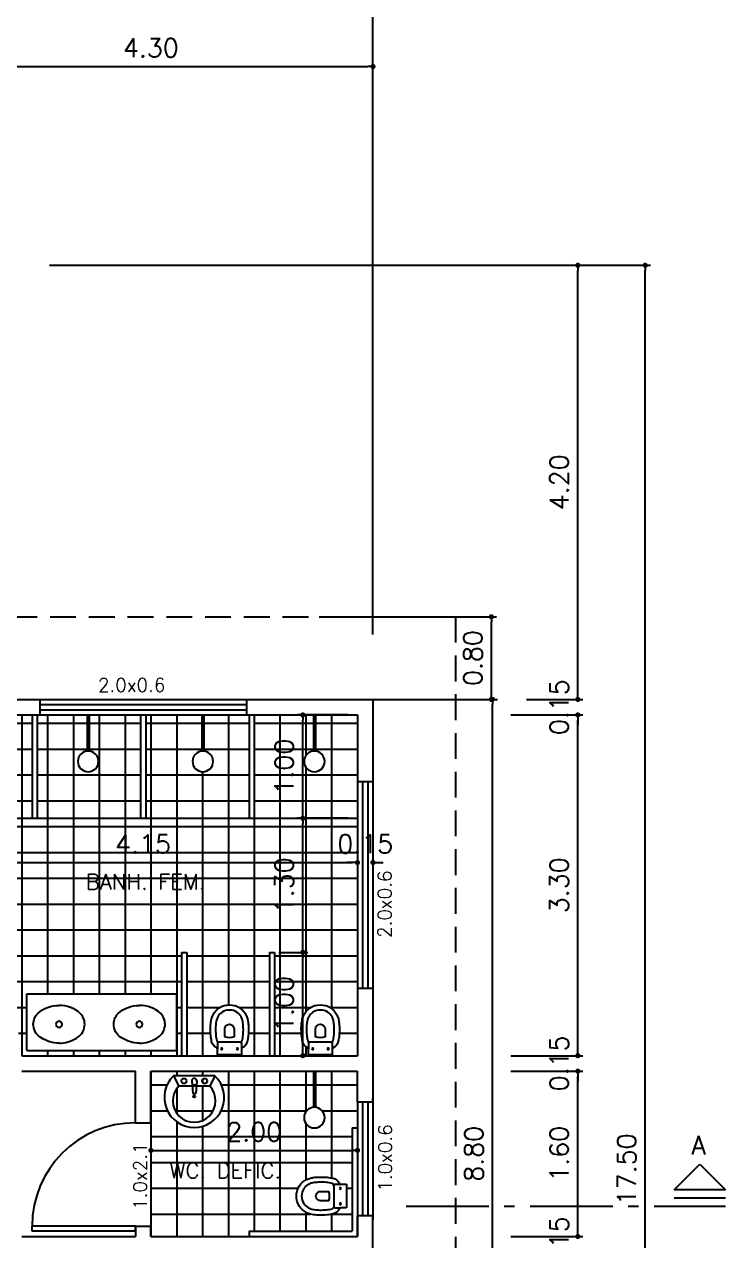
# Model space of a CAD drawing. Extents: x -194 to -47, y 46 to 98.
# Drawn here: x -150.73 to -143.94, y 68.74 to 80.51 of the extents above; entities that cross this region are included whole.
import ezdxf
from ezdxf.enums import TextEntityAlignment as Align

# ---------------------------------------------------------------- set-up
doc = ezdxf.new("R2010")
doc.units = 0
doc.header["$MEASUREMENT"] = 0
doc.linetypes.add('DASHDOT', pattern=[1.1, 0.8, -0.15, 0, -0.15])
doc.linetypes.add('HIDDEN', pattern=[0.375, 0.25, -0.125])
doc.layers.get('0').update_dxf_attribs({"linetype": 'CONTINUOUS'})
doc.layers.get('DEFPOINTS').update_dxf_attribs({"linetype": 'CONTINUOUS'})
for name, color, linetype in [('ACESSÓRIO', 2, 'CONTINUOUS'), ('ALVENARIA', 7, 'CONTINUOUS'), ('ALVENARIA1', 44, 'CONTINUOUS'), ('COBERTURA', 6, 'CONTINUOUS'), ('COTA', 1, 'CONTINUOUS'), ('HATCH', 30, 'CONTINUOUS'), ('JAPOR', 142, 'CONTINUOUS'), ('TEXTO2', 40, 'CONTINUOUS'), ('TEXTO3', 3, 'CONTINUOUS'), ('TEXTO4', 4, 'CONTINUOUS')]:
    doc.layers.add(name, color=color, linetype=linetype)
doc.styles.add('SIMPLEX', font='SIMPLEX.SHX')
doc.dimstyles.new('DIM100', dxfattribs={"dimtxt": 0.18, "dimasz": 0.05, "dimexe": 0.05, "dimexo": 0.09, "dimgap": 0.09, "dimtad": 1, "dimzin": 0, "dimdsep": 46, "dimtxsty": 'SIMPLEX', "dimblk": 'DOT', "dimcen": 0.09, "dimadec": 0, "dimazin": 0, "dimtfac": 1, "dimtix": 1, "dimtofl": 0, "dimtmove": 2, "dimatfit": 3, "dimldrblk": 'DOT', "dimfxl": 1, "dimtolj": 1, "dimtzin": 0, "dimarcsym": 0})

# ---------------------------------------------------------------- blocks, each defined once
blk = doc.blocks.new('CHU2')
at = {"layer": 'ACESSÓRIO'}
for p, q in [((0, 0), (0, -0.35)), ((0.02, 0), (0.02, -0.35))]:
    blk.add_line(p, q, dxfattribs=at)
blk.add_circle((0.01, -0.45), 0.1, dxfattribs=at)
blk = doc.blocks.new('CUBA')
for points in [[(0, -0.1, 0.145827), (-0.168, -0.149, 0.090827), (-0.22, -0.194, 0.12568), (-0.248, -0.267, 0.221372), (-0.206, -0.388, 0.186059), (0, -0.465, 0.186059)], [(0, -0.1, -0.145827), (0.168, -0.149, -0.090827), (0.22, -0.194, -0.12568), (0.248, -0.267, -0.221372), (0.206, -0.388, -0.186059), (0, -0.465, -0.186059)]]:
    blk.add_lwpolyline(points, format="xyb")
blk.add_circle((0, -0.283), 0.0305)
blk = doc.blocks.new('CUBA1')
at = {"layer": 'ACESSÓRIO', "rotation": 90}
blk.add_blockref('CUBA', (-0.16, 0.002), dxfattribs=at)
blk = doc.blocks.new('VASO4')
at = {"layer": 'ACESSÓRIO', "linetype": 'Continuous'}
blk.add_line((0.008, 0.129), (0.008, -0.101), dxfattribs=at)
at = {"layer": 'ACESSÓRIO'}
for points in [[(0.008, -0.101), (0.062, -0.101, -0.230445), (0.076, -0.11, 0.23338), (0.136, -0.159, 0.01224), (0.166, -0.164, 0.012146), (0.196, -0.168, 0.027041), (0.266, -0.171, 0.02486), (0.326, -0.166, 0.024258), (0.356, -0.161, 0.054364), (0.396, -0.145, 0.124881), (0.462, -0.086, 0.148509), (0.492, 0.014, 0.148509), (0.462, 0.114, 0.124881), (0.396, 0.173, 0.054364), (0.356, 0.188, 0.024258), (0.326, 0.194, 0.02486), (0.266, 0.198, 0.027041), (0.196, 0.196, 0.012146), (0.166, 0.192, 0.01224), (0.136, 0.186, 0.23338), (0.076, 0.138, -0.230445), (0.062, 0.129), (0.008, 0.129)], [(0.131, 0.116, -0.294455), (0.146, 0.137, -0.039934), (0.174, 0.142, -0.011944), (0.201, 0.146, -0.026776), (0.265, 0.148, -0.024689), (0.319, 0.144, -0.023307), (0.344, 0.14, -0.058725), (0.376, 0.127, -0.118027), (0.421, 0.086, -0.148338), (0.442, 0.014, -0.148338), (0.421, -0.058, -0.118027), (0.376, -0.099, -0.058725), (0.344, -0.112, -0.023307), (0.319, -0.117, -0.024689), (0.265, -0.121, -0.026776), (0.201, -0.118, -0.011944), (0.174, -0.115, -0.039934), (0.146, -0.109, -0.294455), (0.131, -0.089)]]:
    blk.add_lwpolyline(points, format="xyb", dxfattribs=at)
for points in [[(0.124, 0.129), (0.062, 0.129)], [(0.131, 0.119), (0.131, 0.117), (0.131, 0.014), (0.131, -0.09), (0.131, -0.092)], [(0.124, -0.101), (0.062, -0.101)]]:
    blk.add_lwpolyline(points, dxfattribs=at)
blk.add_lwpolyline([(0.296, 0.04, 0.226513), (0.261, 0.059), (0.182, 0.059, 0.186813), (0.182, -0.032), (0.261, -0.032, 0.226513), (0.296, -0.012, 0.326923)], format="xyb", close=True, dxfattribs=at)
for centre in [(0.066, 0.089), (0.066, -0.061)]:
    blk.add_circle(centre, 0.0075, dxfattribs=at)
for centre, start, end in [((0.123, 0.121), 351.7463, 83.809), ((0.123, -0.093), 276.191, 8.2537)]:
    blk.add_arc(centre, 0.00842, start, end, dxfattribs=at)
blk = doc.blocks.new('DOT')
at = {"layer": 'ALVENARIA', "color": 0, "linetype": 'ByBlock'}
blk.add_line((-0.5, 0), (-1, 0), dxfattribs=at)
at = {"layer": 'ALVENARIA', "color": 0, "linetype": 'ByBlock', "const_width": 0.5}
blk.add_lwpolyline([(-0.25, 0, 1), (0.25, 0, 1)], format="xyb", close=True, dxfattribs=at)
blk = doc.blocks.new('*D85')
at = {"layer": 'COTA', "color": 0, "lineweight": -2}
for p, q in [((-151.603, 80.107), (-147.403, 80.107)), ((-147.353, 74.61), (-147.353, 80.157))]:
    blk.add_line(p, q, dxfattribs=at)
at = {"layer": 'DEFPOINTS', "color": 0}
for p in [(-147.353, 80.107), (-151.653, 78.722), (-147.353, 74.52)]:
    blk.add_point(p, dxfattribs=at)
at = {"layer": 'COTA', "color": 0, "lineweight": -2, "xscale": 0.05, "yscale": 0.05, "zscale": 0.05, "rotation": 180}
blk.add_blockref('DOT', (-151.653, 80.107), dxfattribs=at)
at = {"layer": 'COTA', "color": 0, "lineweight": -2, "xscale": 0.05, "yscale": 0.05, "zscale": 0.05}
blk.add_blockref('DOT', (-147.353, 80.107), dxfattribs=at)
at = {"layer": 'COTA', "color": 0, "insert": (-149.503, 80.287), "char_height": 0.18, "attachment_point": 5, "style": 'SIMPLEX'}
blk.add_mtext('\\A1;4.30', dxfattribs=at)
blk = doc.blocks.new('*D87')
at = {"color": 0, "linetype": 'ByBlock'}
for p, q in [((-169.203, 78.273), (-169.203, 80.674)), ((-147.353, 74.071), (-147.353, 80.674)), ((-169.153, 80.624), (-147.403, 80.624))]:
    blk.add_line(p, q, dxfattribs=at)
at = {"layer": 'DEFPOINTS', "color": 0, "linetype": 'ByBlock'}
for p in [(-147.353, 80.624), (-169.203, 78.183), (-147.353, 73.981)]:
    blk.add_point(p, dxfattribs=at)
at = {"color": 0, "linetype": 'ByBlock', "xscale": 0.05, "yscale": 0.05, "zscale": 0.05, "rotation": 180}
blk.add_blockref('DOT', (-169.203, 80.624), dxfattribs=at)
at = {"color": 0, "linetype": 'ByBlock', "xscale": 0.05, "yscale": 0.05, "zscale": 0.05}
blk.add_blockref('DOT', (-147.353, 80.624), dxfattribs=at)
at = {"color": 0, "linetype": 'ByBlock', "insert": (-158.278, 80.804), "char_height": 0.18, "attachment_point": 5, "style": 'SIMPLEX'}
blk.add_mtext('\\A1;21.85', dxfattribs=at)
blk = doc.blocks.new('*D103')
at = {"layer": 'COTA', "color": 0, "lineweight": -2}
for p, q in [((-145.37, 68.833), (-145.37, 68.883)), ((-146.018, 68.783), (-145.32, 68.783)), ((-145.37, 68.583), (-145.37, 68.533))]:
    blk.add_line(p, q, dxfattribs=at)
at = {"layer": 'DEFPOINTS', "color": 0}
for p in [(-146.108, 68.783), (-145.37, 68.783), (-146.108, 68.633)]:
    blk.add_point(p, dxfattribs=at)
at = {"layer": 'COTA', "color": 0, "lineweight": -2, "xscale": 0.05, "yscale": 0.05, "zscale": 0.05}
for p, rotation in [((-145.37, 68.783), 270), ((-145.37, 68.633), 90)]:
    blk.add_blockref('DOT', p, dxfattribs=dict(at, rotation=rotation))
at = {"layer": 'COTA', "color": 0, "insert": (-145.55, 68.708), "char_height": 0.18, "attachment_point": 5, "rotation": 90, "style": 'SIMPLEX'}
blk.add_mtext('\\A1;0.15', dxfattribs=at)
blk = doc.blocks.new('*D104')
at = {"layer": 'COTA', "color": 0, "lineweight": -2}
for p, q in [((-146.018, 70.383), (-145.32, 70.383)), ((-145.37, 68.833), (-145.37, 70.333))]:
    blk.add_line(p, q, dxfattribs=at)
at = {"layer": 'DEFPOINTS', "color": 0}
for p in [(-146.108, 70.383), (-145.37, 70.383), (-146.108, 68.783)]:
    blk.add_point(p, dxfattribs=at)
at = {"layer": 'COTA', "color": 0, "lineweight": -2, "xscale": 0.05, "yscale": 0.05, "zscale": 0.05}
for p, rotation in [((-145.37, 70.383), 90), ((-145.37, 68.783), 270)]:
    blk.add_blockref('DOT', p, dxfattribs=dict(at, rotation=rotation))
at = {"layer": 'COTA', "color": 0, "insert": (-145.55, 69.583), "char_height": 0.18, "attachment_point": 5, "rotation": 90, "style": 'SIMPLEX'}
blk.add_mtext('\\A1;1.60', dxfattribs=at)
blk = doc.blocks.new('*D105')
at = {"layer": 'COTA', "color": 0, "lineweight": -2}
for p, q in [((-146.018, 70.533), (-145.32, 70.533)), ((-145.37, 70.583), (-145.37, 70.633)), ((-145.37, 70.333), (-145.37, 70.283))]:
    blk.add_line(p, q, dxfattribs=at)
at = {"layer": 'DEFPOINTS', "color": 0}
for p in [(-146.108, 70.533), (-145.37, 70.533), (-146.108, 70.383)]:
    blk.add_point(p, dxfattribs=at)
at = {"layer": 'COTA', "color": 0, "lineweight": -2, "xscale": 0.05, "yscale": 0.05, "zscale": 0.05}
for p, rotation in [((-145.37, 70.533), 270), ((-145.37, 70.383), 90)]:
    blk.add_blockref('DOT', p, dxfattribs=dict(at, rotation=rotation))
at = {"layer": 'COTA', "color": 0, "insert": (-145.55, 70.458), "char_height": 0.18, "attachment_point": 5, "rotation": 90, "style": 'SIMPLEX'}
blk.add_mtext('\\A1;0.15', dxfattribs=at)
blk = doc.blocks.new('*D106')
at = {"layer": 'COTA', "color": 0, "lineweight": -2}
for p, q in [((-146.018, 73.831), (-145.32, 73.831)), ((-145.37, 70.583), (-145.37, 73.781))]:
    blk.add_line(p, q, dxfattribs=at)
at = {"layer": 'DEFPOINTS', "color": 0}
for p in [(-146.108, 73.831), (-145.37, 73.831), (-146.108, 70.533)]:
    blk.add_point(p, dxfattribs=at)
at = {"layer": 'COTA', "color": 0, "lineweight": -2, "xscale": 0.05, "yscale": 0.05, "zscale": 0.05}
for p, rotation in [((-145.37, 73.831), 90), ((-145.37, 70.533), 270)]:
    blk.add_blockref('DOT', p, dxfattribs=dict(at, rotation=rotation))
at = {"layer": 'COTA', "color": 0, "insert": (-145.55, 72.182), "char_height": 0.18, "attachment_point": 5, "rotation": 90, "style": 'SIMPLEX'}
blk.add_mtext('\\A1;3.30', dxfattribs=at)
blk = doc.blocks.new('*D107')
at = {"layer": 'COTA', "color": 0, "lineweight": -2}
for p, q in [((-145.37, 74.031), (-145.37, 74.081)), ((-145.868, 73.981), (-145.32, 73.981)), ((-145.37, 73.781), (-145.37, 73.731))]:
    blk.add_line(p, q, dxfattribs=at)
at = {"layer": 'DEFPOINTS', "color": 0}
for p in [(-145.958, 73.981), (-145.37, 73.981), (-146.108, 73.831)]:
    blk.add_point(p, dxfattribs=at)
at = {"layer": 'COTA', "color": 0, "lineweight": -2, "xscale": 0.05, "yscale": 0.05, "zscale": 0.05}
for p, rotation in [((-145.37, 73.981), 270), ((-145.37, 73.831), 90)]:
    blk.add_blockref('DOT', p, dxfattribs=dict(at, rotation=rotation))
at = {"layer": 'COTA', "color": 0, "insert": (-145.55, 73.906), "char_height": 0.18, "attachment_point": 5, "rotation": 90, "style": 'SIMPLEX'}
blk.add_mtext('\\A1;0.15', dxfattribs=at)
blk = doc.blocks.new('*D108')
at = {"layer": 'COTA', "color": 0, "lineweight": -2}
for p, q in [((-150.168, 78.183), (-145.32, 78.183)), ((-145.37, 74.031), (-145.37, 78.133))]:
    blk.add_line(p, q, dxfattribs=at)
at = {"layer": 'DEFPOINTS', "color": 0}
for p in [(-150.258, 78.183), (-145.37, 78.183), (-145.958, 73.981)]:
    blk.add_point(p, dxfattribs=at)
at = {"layer": 'COTA', "color": 0, "lineweight": -2, "xscale": 0.05, "yscale": 0.05, "zscale": 0.05}
for p, rotation in [((-145.37, 78.183), 90), ((-145.37, 73.981), 270)]:
    blk.add_blockref('DOT', p, dxfattribs=dict(at, rotation=rotation))
at = {"layer": 'COTA', "color": 0, "insert": (-145.55, 76.082), "char_height": 0.18, "attachment_point": 5, "rotation": 90, "style": 'SIMPLEX'}
blk.add_mtext('\\A1;4.20', dxfattribs=at)
blk = doc.blocks.new('*D111')
at = {"color": 0, "linetype": 'ByBlock'}
for p, q in [((-151.878, 78.183), (-146.062, 78.183)), ((-146.112, 60.733), (-146.112, 78.133)), ((-151.878, 60.683), (-146.062, 60.683))]:
    blk.add_line(p, q, dxfattribs=at)
at = {"layer": 'DEFPOINTS', "color": 0, "linetype": 'ByBlock'}
for p in [(-151.968, 78.183), (-146.112, 78.183), (-151.968, 60.683)]:
    blk.add_point(p, dxfattribs=at)
at = {"color": 0, "linetype": 'ByBlock', "xscale": 0.05, "yscale": 0.05, "zscale": 0.05}
for p, rotation in [((-146.112, 78.183), 90), ((-146.112, 60.683), 270)]:
    blk.add_blockref('DOT', p, dxfattribs=dict(at, rotation=rotation))
at = {"color": 0, "linetype": 'ByBlock', "insert": (-146.292, 69.433), "char_height": 0.18, "attachment_point": 5, "rotation": 90, "style": 'SIMPLEX'}
blk.add_mtext('\\A1;17.50', dxfattribs=at)
blk = doc.blocks.new('*D119')
at = {"color": 0, "linetype": 'ByBlock'}
for p, q in [((-149.503, 70.293), (-149.503, 69.94)), ((-147.503, 70.293), (-147.503, 69.94)), ((-149.453, 69.99), (-147.553, 69.99))]:
    blk.add_line(p, q, dxfattribs=at)
at = {"layer": 'DEFPOINTS', "color": 0, "linetype": 'ByBlock'}
for p in [(-149.503, 70.383), (-147.503, 70.383), (-147.503, 69.99)]:
    blk.add_point(p, dxfattribs=at)
at = {"color": 0, "linetype": 'ByBlock', "xscale": 0.05, "yscale": 0.05, "zscale": 0.05, "rotation": 180}
blk.add_blockref('DOT', (-149.503, 69.99), dxfattribs=at)
at = {"color": 0, "linetype": 'ByBlock', "xscale": 0.05, "yscale": 0.05, "zscale": 0.05}
blk.add_blockref('DOT', (-147.503, 69.99), dxfattribs=at)
at = {"color": 0, "linetype": 'ByBlock', "insert": (-148.503, 70.17), "char_height": 0.18, "attachment_point": 5, "style": 'SIMPLEX'}
blk.add_mtext('\\A1;2.00', dxfattribs=at)
blk = doc.blocks.new('*D120')
at = {"color": 0, "linetype": 'ByBlock'}
for p, q in [((-148.265, 71.533), (-147.982, 71.533)), ((-148.032, 70.583), (-148.032, 71.483)), ((-148.215, 70.533), (-147.982, 70.533))]:
    blk.add_line(p, q, dxfattribs=at)
at = {"layer": 'DEFPOINTS', "color": 0, "linetype": 'ByBlock'}
for p in [(-148.355, 71.533), (-148.032, 71.533), (-148.305, 70.533)]:
    blk.add_point(p, dxfattribs=at)
at = {"color": 0, "linetype": 'ByBlock', "xscale": 0.05, "yscale": 0.05, "zscale": 0.05}
for p, rotation in [((-148.032, 71.533), 90), ((-148.032, 70.533), 270)]:
    blk.add_blockref('DOT', p, dxfattribs=dict(at, rotation=rotation))
at = {"color": 0, "linetype": 'ByBlock', "insert": (-148.212, 71.033), "char_height": 0.18, "attachment_point": 5, "rotation": 90, "style": 'SIMPLEX'}
blk.add_mtext('\\A1;1.00', dxfattribs=at)
blk = doc.blocks.new('*D121')
at = {"layer": 'COTA', "color": 0, "lineweight": -2}
for p, q in [((-147.593, 72.831), (-148.082, 72.831)), ((-148.032, 71.583), (-148.032, 72.781))]:
    blk.add_line(p, q, dxfattribs=at)
at = {"layer": 'DEFPOINTS', "color": 0}
for p in [(-148.032, 72.831), (-147.503, 72.831), (-148.355, 71.533)]:
    blk.add_point(p, dxfattribs=at)
at = {"layer": 'COTA', "color": 0, "lineweight": -2, "xscale": 0.05, "yscale": 0.05, "zscale": 0.05}
for p, rotation in [((-148.032, 72.831), 90), ((-148.032, 71.533), 270)]:
    blk.add_blockref('DOT', p, dxfattribs=dict(at, rotation=rotation))
at = {"layer": 'COTA', "color": 0, "insert": (-148.212, 72.182), "char_height": 0.18, "attachment_point": 5, "rotation": 90, "style": 'SIMPLEX'}
blk.add_mtext('\\A1;1.30', dxfattribs=at)
blk = doc.blocks.new('*D122')
at = {"layer": 'COTA', "color": 0, "lineweight": -2}
for p, q in [((-147.593, 73.831), (-148.082, 73.831)), ((-148.032, 72.881), (-148.032, 73.781))]:
    blk.add_line(p, q, dxfattribs=at)
at = {"layer": 'DEFPOINTS', "color": 0}
for p in [(-148.032, 73.831), (-147.503, 73.831), (-147.503, 72.831)]:
    blk.add_point(p, dxfattribs=at)
at = {"layer": 'COTA', "color": 0, "lineweight": -2, "xscale": 0.05, "yscale": 0.05, "zscale": 0.05}
for p, rotation in [((-148.032, 73.831), 90), ((-148.032, 72.831), 270)]:
    blk.add_blockref('DOT', p, dxfattribs=dict(at, rotation=rotation))
at = {"layer": 'COTA', "color": 0, "insert": (-148.212, 73.331), "char_height": 0.18, "attachment_point": 5, "rotation": 90, "style": 'SIMPLEX'}
blk.add_mtext('\\A1;1.00', dxfattribs=at)
blk = doc.blocks.new('LAVAT01')
at = {"layer": 'ACESSÓRIO'}
for p, q in [((-0.025, 0.05), (-0.015, 0.17)), ((0.015, 0.17), (-0.015, 0.17)), ((0.025, 0.05), (0.015, 0.17)), ((-0.2, 0), (-0.15, 0.1)), ((-0.2, 0), (0.2, 0)), ((-0.15, 0.1), (0.15, 0.1)), ((0.2, 0), (0.15, 0.1))]:
    blk.add_line(p, q, dxfattribs=at)
for centre, radius in [((0, 0.2), 0.01), ((-0.1, 0.05), 0.025), ((0.1, 0.05), 0.025)]:
    blk.add_circle(centre, radius, dxfattribs=at)
for centre, radius, start, end in [((0, 0.21), 0.29, 313.6028, 226.3972), ((0, 0.243), 0.207, 316.3972, 223.6028), ((0, 0.05), 0.025, 180, 0)]:
    blk.add_arc(centre, radius, start, end, dxfattribs=at)
blk = doc.blocks.new('*D203')
at = {"color": 0, "linetype": 'ByBlock'}
for p, q in [((-151.653, 73.741), (-151.653, 72.352)), ((-147.503, 73.741), (-147.503, 72.352)), ((-151.603, 72.402), (-147.553, 72.402))]:
    blk.add_line(p, q, dxfattribs=at)
at = {"layer": 'DEFPOINTS', "color": 0, "linetype": 'ByBlock'}
for p in [(-151.653, 73.831), (-147.503, 73.831), (-147.503, 72.402)]:
    blk.add_point(p, dxfattribs=at)
at = {"color": 0, "linetype": 'ByBlock', "xscale": 0.05, "yscale": 0.05, "zscale": 0.05, "rotation": 180}
blk.add_blockref('DOT', (-151.653, 72.402), dxfattribs=at)
at = {"color": 0, "linetype": 'ByBlock', "xscale": 0.05, "yscale": 0.05, "zscale": 0.05}
blk.add_blockref('DOT', (-147.503, 72.402), dxfattribs=at)
at = {"color": 0, "linetype": 'ByBlock', "insert": (-149.578, 72.582), "char_height": 0.18, "attachment_point": 5, "style": 'SIMPLEX'}
blk.add_mtext('\\A1;4.15', dxfattribs=at)
blk = doc.blocks.new('*D204')
at = {"layer": 'COTA', "color": 0, "lineweight": -2}
for p, q in [((-147.353, 73.891), (-147.353, 72.352)), ((-147.553, 72.402), (-147.603, 72.402)), ((-147.303, 72.402), (-147.253, 72.402))]:
    blk.add_line(p, q, dxfattribs=at)
at = {"layer": 'DEFPOINTS', "color": 0}
for p in [(-147.353, 73.981), (-147.503, 73.831), (-147.353, 72.402)]:
    blk.add_point(p, dxfattribs=at)
at = {"layer": 'COTA', "color": 0, "lineweight": -2, "xscale": 0.05, "yscale": 0.05, "zscale": 0.05}
blk.add_blockref('DOT', (-147.503, 72.402), dxfattribs=at)
at = {"layer": 'COTA', "color": 0, "lineweight": -2, "xscale": 0.05, "yscale": 0.05, "zscale": 0.05, "rotation": 180}
blk.add_blockref('DOT', (-147.353, 72.402), dxfattribs=at)
at = {"layer": 'COTA', "color": 0, "insert": (-147.428, 72.582), "char_height": 0.18, "attachment_point": 5, "style": 'SIMPLEX'}
blk.add_mtext('\\A1;0.15', dxfattribs=at)
blk = doc.blocks.new('*D205')
at = {"color": 0, "linetype": 'ByBlock'}
for p, q in [((-147.263, 73.981), (-146.146, 73.981)), ((-146.196, 65.236), (-146.196, 73.931)), ((-147.263, 65.186), (-146.146, 65.186))]:
    blk.add_line(p, q, dxfattribs=at)
at = {"layer": 'DEFPOINTS', "color": 0, "linetype": 'ByBlock'}
for p in [(-147.353, 73.981), (-146.196, 73.981), (-147.353, 65.186)]:
    blk.add_point(p, dxfattribs=at)
at = {"color": 0, "linetype": 'ByBlock', "xscale": 0.05, "yscale": 0.05, "zscale": 0.05}
for p, rotation in [((-146.196, 73.981), 90), ((-146.196, 65.186), 270)]:
    blk.add_blockref('DOT', p, dxfattribs=dict(at, rotation=rotation))
at = {"color": 0, "linetype": 'ByBlock', "insert": (-146.376, 69.583), "char_height": 0.18, "attachment_point": 5, "rotation": 90, "style": 'SIMPLEX'}
blk.add_mtext('\\A1;8.80', dxfattribs=at)
blk = doc.blocks.new('*D229')
at = {"color": 0, "linetype": 'ByBlock'}
for p, q in [((-147.875, 74.781), (-146.157, 74.781)), ((-146.207, 74.031), (-146.207, 74.731)), ((-147.875, 73.981), (-146.157, 73.981))]:
    blk.add_line(p, q, dxfattribs=at)
at = {"layer": 'DEFPOINTS', "color": 0, "linetype": 'ByBlock'}
for p in [(-147.965, 74.781), (-146.207, 74.781), (-147.965, 73.981)]:
    blk.add_point(p, dxfattribs=at)
at = {"color": 0, "linetype": 'ByBlock', "xscale": 0.05, "yscale": 0.05, "zscale": 0.05}
for p, rotation in [((-146.207, 74.781), 90), ((-146.207, 73.981), 270)]:
    blk.add_blockref('DOT', p, dxfattribs=dict(at, rotation=rotation))
at = {"color": 0, "linetype": 'ByBlock', "insert": (-146.387, 74.381), "char_height": 0.18, "attachment_point": 5, "rotation": 90, "style": 'SIMPLEX'}
blk.add_mtext('\\A1;0.80', dxfattribs=at)

msp = doc.modelspace()

# ---------------------------------------------------------------- hatches: boundary and pattern name
at = {"layer": 'HATCH'}
h = msp.add_hatch(dxfattribs=at)
h.set_pattern_fill('NET', color=256, scale=2, style=0)
h.paths.add_polyline_path([(-147.503, 72.831), (-151.653, 72.831), (-151.653, 70.533), (-151.603, 70.533), (-151.603, 71.333), (-151.553, 71.333, -0.414214), (-150.753, 70.533), (-149.205, 70.533), (-149.205, 71.533), (-149.155, 71.533), (-149.155, 70.533), (-148.857, 70.533), (-148.857, 70.596, 0.230445), (-148.866, 70.609, -0.242871), (-148.915, 70.672, -0.010983), (-148.92, 70.699, -0.012146), (-148.924, 70.729, -0.027041), (-148.926, 70.799, -0.02486), (-148.922, 70.859, -0.024258), (-148.916, 70.889, -0.054364), (-148.901, 70.929, -0.124881), (-148.842, 70.996, -0.148509), (-148.742, 71.026, -0.148509), (-148.642, 70.996, -0.124881), (-148.583, 70.929, -0.054364), (-148.567, 70.889, -0.024258), (-148.562, 70.859, -0.02486), (-148.557, 70.799, -0.027041), (-148.56, 70.729, -0.012146), (-148.564, 70.699, -0.010983), (-148.569, 70.672, -0.242871), (-148.618, 70.609, 0.230445), (-148.627, 70.596), (-148.627, 70.533), (-148.355, 70.533), (-148.355, 71.533), (-148.305, 71.533), (-148.305, 70.533), (-147.977, 70.533), (-147.977, 70.596, 0.230445), (-147.986, 70.609, -0.242871), (-148.035, 70.672, -0.010983), (-148.04, 70.699, -0.012146), (-148.044, 70.729, -0.027041), (-148.046, 70.799, -0.02486), (-148.042, 70.859, -0.024258), (-148.036, 70.889, -0.054364), (-148.021, 70.929, -0.124881), (-147.962, 70.996, -0.148509), (-147.862, 71.026, -0.148509), (-147.762, 70.996, -0.124881), (-147.703, 70.929, -0.054364), (-147.687, 70.889, -0.024258), (-147.682, 70.859, -0.02486), (-147.677, 70.799, -0.027041), (-147.68, 70.729, -0.012146), (-147.684, 70.699, -0.010983), (-147.689, 70.672, -0.242871), (-147.738, 70.609, 0.230445), (-147.747, 70.596), (-147.747, 70.533), (-147.503, 70.533), (-147.503, 71.187)])
h.paths.add_polyline_path([(-150.703, 71.133), (-149.255, 71.133), (-149.255, 70.583), (-150.703, 70.583)], flags=16)
h.paths.add_polyline_path([(-150.361, 70.837, -1.000001), (-150.422, 70.837, -1.000001)], flags=0)
h.paths.add_polyline_path([(-149.583, 70.837, -1.000001), (-149.644, 70.837, -1.000001)], flags=0)
h.paths.add_polyline_path([(-147.553, 69.833), (-147.503, 69.833), (-147.503, 70.083), (-147.503, 70.383), (-147.91, 70.383), (-147.91, 70.033, -0.38517), (-147.82, 69.933, -1), (-148.02, 69.933, -0.38517), (-147.93, 70.033), (-147.93, 70.383), (-149.503, 70.383), (-149.503, 69.883), (-149.503, 68.883), (-149.503, 68.783), (-148.553, 68.783), (-148.553, 68.833), (-147.553, 68.833)])
h.paths.add_polyline_path([(-149.283, 70.338), (-148.883, 70.338, -2.5)], flags=16)
h.paths.add_polyline_path([(-149.233, 70.238), (-149.104, 70.238), (-149.108, 70.284, -1.181818), (-149.058, 70.284), (-149.062, 70.238), (-148.933, 70.238, -2.333333)], flags=0)
h.paths.add_polyline_path([(-148.064, 69.274, -0.124881), (-147.998, 69.333, -0.054364), (-147.958, 69.348, -0.024258), (-147.928, 69.354, -0.02486), (-147.868, 69.358, -0.027041), (-147.798, 69.356, -0.012146), (-147.768, 69.352, -0.010983), (-147.741, 69.347, -0.242871), (-147.678, 69.298, 0.230445), (-147.664, 69.289), (-147.61, 69.289), (-147.61, 69.059), (-147.664, 69.059, 0.230445), (-147.678, 69.05, -0.242871), (-147.741, 69, -0.010983), (-147.768, 68.996, -0.012146), (-147.798, 68.992, -0.027041), (-147.868, 68.989, -0.02486), (-147.928, 68.994, -0.024258), (-147.958, 68.999, -0.054364), (-147.998, 69.015, -0.124881), (-148.064, 69.074, -0.148509), (-148.094, 69.174, -0.148509)], flags=16)
h.paths.add_polyline_path([(-149.093, 70.138, -1), (-149.073, 70.138, -1)], flags=0)
h.paths.add_polyline_path([(-147.733, 69.279, -0.023036), (-147.733, 69.28), (-147.733, 69.277)], flags=0)
h.paths.add_polyline_path([(-147.753, 69.049, 0.058144), (-147.748, 69.051, -0.007522)], flags=0)
h.paths.add_polyline_path([(-149.008, 70.288, -1), (-148.958, 70.288, -1)], flags=0)
h.paths.add_polyline_path([(-149.208, 70.288, -1), (-149.158, 70.288, -1)], flags=0)
h.paths.add_polyline_path([(-147.726, 69.059), (-147.724, 69.059, -0.05408)], flags=16)
h.paths.add_polyline_path([(-147.66, 69.249, -1.000001), (-147.675, 69.249, -1.000001)], flags=0)
h.paths.add_polyline_path([(-147.66, 69.099, -1.000001), (-147.675, 69.099, -1.000001)], flags=0)
h.paths.add_polyline_path([(-150.653, 73.831), (-151.18, 73.831), (-151.18, 73.48, -0.38517), (-151.09, 73.381, -1), (-151.29, 73.381, -0.38517), (-151.2, 73.48), (-151.2, 73.831), (-151.653, 73.831), (-151.653, 72.831), (-150.653, 72.831)])
h.paths.add_polyline_path([(-149.603, 73.831), (-150.1, 73.831), (-150.1, 73.48, -0.38517), (-150.01, 73.381, -1), (-150.21, 73.381, -0.38517), (-150.12, 73.48), (-150.12, 73.831), (-150.578, 73.831), (-150.603, 73.831), (-150.603, 72.831), (-149.603, 72.831)])
h.paths.add_polyline_path([(-148.553, 73.831), (-148.578, 73.831), (-148.99, 73.831), (-148.99, 73.48, -0.38517), (-148.9, 73.381, -1), (-149.1, 73.381, -0.38517), (-149.01, 73.48), (-149.01, 73.831), (-149.553, 73.831), (-149.553, 72.831), (-148.553, 72.831)])
h.paths.add_polyline_path([(-147.503, 73.182), (-147.503, 73.831), (-147.91, 73.831), (-147.91, 73.48, -0.38517), (-147.82, 73.381, -1), (-148.02, 73.381, -0.38517), (-147.93, 73.48), (-147.93, 73.831), (-148.503, 73.831), (-148.503, 72.831), (-147.503, 72.831)])
h.paths.add_polyline_path([(-150.753, 68.633), (-151.553, 68.633), (-151.553, 67.833, 0.414214)], flags=16)
h.paths.add_polyline_path([(-147.503, 67.984), (-147.503, 68.633), (-148.305, 68.633), (-148.305, 67.583), (-148.355, 67.583), (-148.355, 68.633), (-149.155, 68.633), (-149.155, 67.583), (-149.205, 67.583), (-149.205, 68.633), (-149.503, 68.633), (-150.753, 68.633, -0.414214), (-151.553, 67.833), (-151.603, 67.833), (-151.603, 68.633), (-151.653, 68.633), (-151.653, 66.336), (-147.503, 66.336)])
h.paths.add_polyline_path([(-150.703, 68.033), (-150.703, 68.583), (-149.255, 68.583), (-149.255, 68.033)], flags=16)
h.paths.add_polyline_path([(-149.644, 68.33, -1), (-149.583, 68.33, -1)], flags=0)
h.paths.add_polyline_path([(-150.422, 68.33, -1), (-150.361, 68.33, -1)], flags=0)
h.paths.add_polyline_path([(-148.901, 68.202, -0.054364), (-148.916, 68.242, -0.024258), (-148.922, 68.272, -0.02486), (-148.926, 68.332, -0.027041), (-148.924, 68.402, -0.012146), (-148.92, 68.432, -0.010983), (-148.915, 68.459, -0.242871), (-148.866, 68.522, 0.230445), (-148.857, 68.536), (-148.857, 68.59), (-148.627, 68.59), (-148.627, 68.536, 0.230445), (-148.618, 68.522, -0.242871), (-148.569, 68.459, -0.010983), (-148.564, 68.432, -0.012146), (-148.56, 68.402, -0.027041), (-148.557, 68.332, -0.02486), (-148.562, 68.272, -0.024258), (-148.567, 68.242, -0.054364), (-148.583, 68.202, -0.124881), (-148.642, 68.136, -0.148509), (-148.742, 68.106, -0.148509), (-148.842, 68.136, -0.124881)], flags=16)
h.paths.add_polyline_path([(-148.847, 68.467, -0.023036), (-148.848, 68.467), (-148.845, 68.467)], flags=0)
h.paths.add_polyline_path([(-148.617, 68.447, 0.058144), (-148.619, 68.452, -0.007522)], flags=0)
h.paths.add_polyline_path([(-148.809, 68.532, -1.000001), (-148.824, 68.532, -1.000001)], flags=0)
h.paths.add_polyline_path([(-148.627, 68.474), (-148.627, 68.476, -0.05408)], flags=0)
h.paths.add_polyline_path([(-148.659, 68.532, -1.000001), (-148.674, 68.532, -1.000001)], flags=0)
h.paths.add_polyline_path([(-148.036, 68.242, -0.024258), (-148.042, 68.272, -0.02486), (-148.046, 68.332, -0.027041), (-148.044, 68.402, -0.012146), (-148.04, 68.432, -0.010983), (-148.035, 68.459, -0.242871), (-147.986, 68.522, 0.230445), (-147.977, 68.536), (-147.977, 68.59), (-147.747, 68.59), (-147.747, 68.536, 0.230445), (-147.738, 68.522, -0.242871), (-147.689, 68.459, -0.010983), (-147.684, 68.432, -0.012146), (-147.68, 68.402, -0.027041), (-147.677, 68.332, -0.02486), (-147.682, 68.272, -0.024258), (-147.687, 68.242, -0.054364), (-147.703, 68.202, -0.124881), (-147.762, 68.136, -0.148509), (-147.862, 68.106, -0.148509), (-147.962, 68.136, -0.124881), (-148.021, 68.202, -0.054364)], flags=16)
h.paths.add_polyline_path([(-147.967, 68.467, -0.023036), (-147.968, 68.467), (-147.965, 68.467)], flags=0)
h.paths.add_polyline_path([(-147.737, 68.447, 0.058144), (-147.739, 68.452, -0.007522)], flags=0)
h.paths.add_polyline_path([(-147.929, 68.532, -1.000001), (-147.944, 68.532, -1.000001)], flags=0)
h.paths.add_polyline_path([(-147.779, 68.532, -1.000001), (-147.794, 68.532, -1.000001)], flags=0)
h.paths.add_polyline_path([(-147.747, 68.474), (-147.747, 68.476, -0.05408)], flags=0)
h.paths.add_polyline_path([(-147.503, 65.984), (-147.503, 66.336), (-148.503, 66.336), (-148.503, 65.336), (-147.93, 65.336), (-147.93, 65.686, -0.38517), (-148.02, 65.786, -1), (-147.82, 65.786, -0.38517), (-147.91, 65.686), (-147.91, 65.336), (-147.503, 65.336)])
h.paths.add_polyline_path([(-148.553, 66.336), (-149.553, 66.336), (-149.553, 65.336), (-149.01, 65.336), (-149.01, 65.686, -0.38517), (-149.1, 65.786, -1), (-148.9, 65.786, -0.38517), (-148.99, 65.686), (-148.99, 65.336), (-148.578, 65.336), (-148.553, 65.336)])
h.paths.add_polyline_path([(-149.603, 66.336), (-150.603, 66.336), (-150.603, 65.336), (-150.578, 65.336), (-150.12, 65.336), (-150.12, 65.686, -0.38517), (-150.21, 65.786, -1), (-150.01, 65.786, -0.38517), (-150.1, 65.686), (-150.1, 65.336), (-149.603, 65.336)])
h.paths.add_polyline_path([(-150.653, 66.336), (-151.653, 66.336), (-151.653, 65.336), (-151.2, 65.336), (-151.2, 65.686, -0.38517), (-151.29, 65.786, -1), (-151.09, 65.786, -0.38517), (-151.18, 65.686), (-151.18, 65.336), (-150.653, 65.336)])
h.paths.add_polyline_path([(-148.347, 70.731), (-148.347, 71.335), (-148.077, 71.335), (-148.077, 70.731)], flags=25)
h.paths.add_polyline_path([(-148.347, 71.88), (-148.347, 72.484), (-148.077, 72.484), (-148.077, 71.88)], flags=24)
h.paths.add_polyline_path([(-149.88, 72.717), (-149.276, 72.717), (-149.276, 72.447), (-149.88, 72.447)], flags=24)
h.paths.add_polyline_path([(-147.73, 72.717), (-147.126, 72.717), (-147.126, 72.447), (-147.73, 72.447)], flags=9)
h.paths.add_polyline_path([(-150.229, 72.103), (-148.876, 72.103), (-148.876, 72.328), (-150.229, 72.328)], flags=24)
h.paths.add_polyline_path([(-148.822, 69.931), (-148.184, 69.931), (-148.184, 69.661), (-148.822, 69.661)], flags=24)
h.paths.add_polyline_path([(-149.402, 69.309), (-148.162, 69.309), (-148.162, 69.534), (-149.402, 69.534)], flags=24)
h.paths.add_polyline_path([(-148.347, 73.029), (-148.347, 73.633), (-148.077, 73.633), (-148.077, 73.029)], flags=24)
h.paths.add_polyline_path([(-151.449, 66.827), (-150.845, 66.827), (-150.845, 66.557), (-151.449, 66.557)], flags=24)
h.paths.add_polyline_path([(-150.405, 66.827), (-149.801, 66.827), (-149.801, 66.557), (-150.405, 66.557)], flags=24)
h.paths.add_polyline_path([(-149.355, 66.827), (-148.751, 66.827), (-148.751, 66.557), (-149.355, 66.557)], flags=24)
h.paths.add_polyline_path([(-148.305, 66.827), (-147.701, 66.827), (-147.701, 66.557), (-148.305, 66.557)], flags=24)
h.paths.add_polyline_path([(-148.223, 67.476), (-147.584, 67.476), (-147.584, 67.206), (-148.223, 67.206)], flags=24)
h.paths.add_polyline_path([(-149.074, 67.476), (-148.435, 67.476), (-148.435, 67.206), (-149.074, 67.206)], flags=24)
h.paths.add_polyline_path([(-150.748, 67.476), (-150.109, 67.476), (-150.109, 67.206), (-150.748, 67.206)], flags=24)
h.paths.add_polyline_path([(-151.232, 67.708), (-149.693, 67.708), (-149.693, 67.933), (-151.232, 67.933)], flags=24)

# ---------------------------------------------------------------- linework, layer by layer
at = {"layer": 'ACESSÓRIO'}
for p, q in [((-150.703, 71.133), (-149.255, 71.133)), ((-150.703, 70.583), (-150.703, 71.133)), ((-149.255, 71.133), (-149.255, 70.583)), ((-150.703, 70.583), (-149.255, 70.583)), ((-147.553, 69.833), (-147.553, 68.833)), ((-147.553, 69.833), (-147.503, 69.833)), ((-148.553, 68.833), (-147.553, 68.833)), ((-148.553, 68.833), (-148.553, 68.783))]:
    msp.add_line(p, q, dxfattribs=at)
at = {"layer": 'ALVENARIA'}
for p, q in [((-151.653, 73.981), (-150.578, 73.981)), ((-150.578, 73.981), (-150.578, 73.831)), ((-148.578, 73.981), (-148.578, 73.831)), ((-148.578, 73.981), (-147.353, 73.981)), ((-147.353, 73.981), (-147.353, 73.182)), ((-151.653, 73.831), (-150.578, 73.831)), ((-148.578, 73.831), (-147.503, 73.831)), ((-147.503, 73.831), (-147.503, 73.182)), ((-147.353, 73.182), (-147.503, 73.182)), ((-147.503, 71.187), (-147.503, 70.533)), ((-147.353, 71.182), (-147.503, 71.182)), ((-147.353, 71.187), (-147.353, 70.083)), ((-150.753, 70.533), (-147.503, 70.533)), ((-150.753, 70.383), (-149.653, 70.383)), ((-149.653, 69.883), (-149.653, 70.383)), ((-149.503, 70.383), (-147.503, 70.383)), ((-149.503, 69.883), (-149.503, 70.383)), ((-147.503, 70.083), (-147.503, 70.383)), ((-147.353, 70.083), (-147.503, 70.083)), ((-147.353, 70.083), (-147.353, 70.118)), ((-149.653, 69.883), (-149.503, 69.883)), ((-144.439, 69.234), (-144.189, 69.484)), ((-144.189, 69.484), (-143.939, 69.234)), ((-143.939, 69.234), (-144.439, 69.234)), ((-143.939, 69.154), (-144.439, 69.154)), ((-149.653, 68.883), (-149.503, 68.883)), ((-149.653, 68.883), (-149.653, 68.783)), ((-149.503, 68.783), (-149.503, 68.883)), ((-147.503, 68.783), (-147.503, 68.983)), ((-147.353, 68.983), (-147.503, 68.983)), ((-147.353, 68.983), (-147.503, 68.983)), ((-147.503, 68.983), (-147.503, 68.783)), ((-147.353, 68.983), (-147.353, 68.948)), ((-147.353, 67.984), (-147.353, 68.983)), ((-147.353, 68.983), (-147.353, 68.948)), ((-150.753, 68.783), (-149.653, 68.783)), ((-149.503, 68.783), (-147.503, 68.783)), ((-149.503, 68.783), (-147.503, 68.783))]:
    msp.add_line(p, q, dxfattribs=at)
at = {"layer": 'ALVENARIA', "linetype": 'DASHDOT'}
msp.add_line((-147.032, 69.075), (-143.939, 69.075), dxfattribs=at)
at = {"layer": 'ALVENARIA1'}
for p, q in [((-150.653, 73.831), (-150.653, 72.831)), ((-150.603, 73.831), (-150.603, 72.831)), ((-149.603, 73.831), (-149.603, 72.831)), ((-149.553, 73.831), (-149.553, 72.831)), ((-148.553, 73.831), (-148.553, 72.831)), ((-148.503, 73.831), (-148.503, 72.831)), ((-151.653, 72.831), (-147.503, 72.831)), ((-150.653, 72.831), (-150.653, 72.831)), ((-150.653, 72.831), (-150.603, 72.831)), ((-149.603, 72.831), (-149.553, 72.831)), ((-148.553, 72.831), (-148.503, 72.831)), ((-149.205, 71.533), (-149.205, 70.533)), ((-149.205, 71.533), (-149.155, 71.533)), ((-149.155, 71.533), (-149.155, 70.533)), ((-148.355, 71.533), (-148.355, 70.533)), ((-148.355, 71.533), (-148.305, 71.533)), ((-148.305, 71.533), (-148.305, 70.533))]:
    msp.add_line(p, q, dxfattribs=at)
at = {"layer": 'COBERTURA', "linetype": 'HIDDEN'}
for p, q in [((-150.853, 74.781), (-146.553, 74.781)), ((-146.553, 74.781), (-146.553, 64.386))]:
    msp.add_line(p, q, dxfattribs=at)
at = {"layer": 'HATCH'}
msp.add_line((-149.503, 69.883), (-149.503, 68.883), dxfattribs=at)
at = {"layer": 'JAPOR'}
for p, q in [((-150.578, 73.981), (-148.578, 73.981)), ((-150.578, 73.931), (-148.578, 73.931)), ((-150.578, 73.881), (-148.578, 73.881)), ((-150.578, 73.831), (-148.578, 73.831)), ((-147.503, 73.182), (-147.503, 71.182)), ((-147.453, 73.182), (-147.453, 71.182)), ((-147.403, 73.182), (-147.403, 71.182)), ((-147.353, 73.182), (-147.353, 71.182)), ((-147.503, 70.083), (-147.503, 68.983)), ((-147.453, 70.083), (-147.453, 68.983)), ((-147.403, 70.083), (-147.403, 68.983)), ((-147.353, 70.083), (-147.353, 68.983)), ((-149.653, 68.883), (-150.653, 68.883)), ((-150.653, 68.833), (-150.653, 68.883)), ((-149.653, 68.833), (-149.653, 68.883)), ((-149.653, 68.833), (-150.653, 68.833))]:
    msp.add_line(p, q, dxfattribs=at)
msp.add_arc((-149.653, 68.883), 1, 90, 180, dxfattribs=at)

# ---------------------------------------------------------------- block references
at = {"layer": 'ACESSÓRIO', "xscale": -1}
for name, p in [('CHU2', (-150.1, 73.831)), ('CHU2', (-148.99, 73.831)), ('CHU2', (-147.91, 73.831)), ('CHU2', (-147.91, 70.383)), ('VASO4', (-147.602, 69.16))]:
    msp.add_blockref(name, p, dxfattribs=at)
at = {"layer": 'ACESSÓRIO', "xscale": -1, "rotation": 270}
for name, p in [('CUBA1', (-150.394, 70.714)), ('CUBA1', (-149.616, 70.714)), ('VASO4', (-148.756, 70.533)), ('VASO4', (-147.876, 70.533))]:
    msp.add_blockref(name, p, dxfattribs=at)
at = {"layer": 'ACESSÓRIO', "rotation": 180}
msp.add_blockref('LAVAT01', (-149.083, 70.338), dxfattribs=at)

# ---------------------------------------------------------------- texts
at = {"layer": 'TEXTO2', "style": 'SIMPLEX'}
msp.add_text('2.0x0.6', height=0.13, dxfattribs=at).set_placement((-149.689, 74.056), align=Align.CENTER)
for s, p in [('2.0x0.6', (-147.175, 71.999)), ('1.0x0.6', (-147.171, 69.543)), ('1.0x2.1', (-149.542, 69.367))]:
    msp.add_text(s, height=0.13, rotation=90, dxfattribs=at).set_placement(p, align=Align.CENTER)
at = {"layer": 'TEXTO3', "style": 'SIMPLEX'}
for s, p in [('BANH. FEM.', (-149.553, 72.141)), ('WC. DEFIC.', (-148.782, 69.346))]:
    msp.add_text(s, height=0.15, dxfattribs=at).set_placement(p, align=Align.CENTER)
at = {"layer": 'TEXTO4', "style": 'SIMPLEX'}
msp.add_text('A', height=0.18, dxfattribs=at).set_placement((-144.271, 69.578))

# ---------------------------------------------------------------- dimensions: what is measured, and where the dimension line sits
at = {"layer": 'COTA'}
for base, p1, p2, picture, middle, set_off in [((-147.353, 81.163), (-169.203, 78.722), (-147.353, 74.52), '*D87', (-158.278, 81.343), (0, 0.539)), ((-147.503, 69.616), (-149.503, 70.009), (-147.503, 70.009), '*D119', (-148.503, 69.796), (0, -0.374))]:
    dim = msp.add_linear_dim(base=base, p1=p1, p2=p2, dimstyle='DIM100', dxfattribs=at)
    dim.commit()
    dim.dimension.update_dxf_attribs({"geometry": picture, "text_midpoint": middle, "insert": set_off})
for base, p1, p2, picture, middle in [((-147.353, 80.107), (-151.653, 78.722), (-147.353, 74.52), '*D85', (-149.503, 80.287)), ((-147.353, 72.402), (-147.503, 73.831), (-147.353, 73.981), '*D204', (-147.428, 72.582))]:
    dim = msp.add_linear_dim(base=base, p1=p1, p2=p2, dimstyle='DIM100', override={"dimse1": 1}, dxfattribs=at)
    dim.commit()
    dim.dimension.update_dxf_attribs({"geometry": picture, "text_midpoint": middle})
dim = msp.add_linear_dim(base=(-144.717, 78.183), p1=(-150.573, 60.683), p2=(-150.573, 78.183), angle=90, dimstyle='DIM100', dxfattribs=at)
dim.commit()
dim.dimension.update_dxf_attribs({"geometry": '*D111', "text_midpoint": (-144.897, 69.433), "insert": (1.395, 0)})
for base, p1, p2, picture, middle in [((-145.37, 78.183), (-145.958, 73.981), (-150.258, 78.183), '*D108', (-145.55, 76.082)), ((-145.37, 73.981), (-146.108, 73.831), (-145.958, 73.981), '*D107', (-145.55, 73.906)), ((-148.032, 73.831), (-147.503, 72.831), (-147.503, 73.831), '*D122', (-148.212, 73.331)), ((-145.37, 73.831), (-146.108, 70.533), (-146.108, 73.831), '*D106', (-145.55, 72.182)), ((-148.032, 72.831), (-148.355, 71.533), (-147.503, 72.831), '*D121', (-148.212, 72.182)), ((-145.37, 70.533), (-146.108, 70.383), (-146.108, 70.533), '*D105', (-145.55, 70.458)), ((-145.37, 70.383), (-146.108, 68.783), (-146.108, 70.383), '*D104', (-145.55, 69.583)), ((-145.37, 68.783), (-146.108, 68.633), (-146.108, 68.783), '*D103', (-145.55, 68.708))]:
    dim = msp.add_linear_dim(base=base, p1=p1, p2=p2, angle=90, dimstyle='DIM100', override={"dimse1": 1}, dxfattribs=at)
    dim.commit()
    dim.dimension.update_dxf_attribs({"geometry": picture, "text_midpoint": middle})
for base, p1, p2, picture, middle in [((-146.207, 74.781), (-147.965, 73.981), (-147.965, 74.781), '*D229', (-146.387, 74.381)), ((-146.1956, 73.9809), (-147.353, 65.1855), (-147.353, 73.9809), '*D205', (-146.3756, 69.5832)), ((-148.032, 71.533), (-148.305, 70.533), (-148.355, 71.533), '*D120', (-148.212, 71.033))]:
    dim = msp.add_linear_dim(base=base, p1=p1, p2=p2, angle=90, dimstyle='DIM100', dxfattribs=at)
    dim.commit()
    dim.dimension.update_dxf_attribs({"geometry": picture, "text_midpoint": middle})
dim = msp.add_linear_dim(base=(-147.503, 72.402), p1=(-151.653, 73.831), p2=(-147.503, 73.831), dimstyle='DIM100', dxfattribs=at)
dim.commit()
dim.dimension.update_dxf_attribs({"geometry": '*D203', "text_midpoint": (-149.578, 72.582)})

doc.saveas('drawing.dxf')
